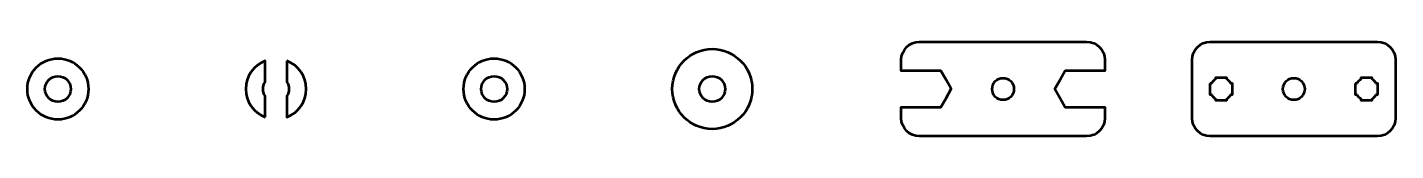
# Model space of a CAD drawing. Header units: centimetres. Extents: x -11.3 to 26.3, y -16.1 to -13.6.
import ezdxf

# ---------------------------------------------------------------- set-up
doc = ezdxf.new("R2010")
doc.units = ezdxf.units.CM
doc.header["$MEASUREMENT"] = 0
doc.layers.add('Layer 1', color=7, linetype='Continuous')

msp = doc.modelspace()

# ---------------------------------------------------------------- linework, layer by layer
at = {"layer": 'Layer 1', "lineweight": 53}
for centre, major_axis in [((7.5, -14.85), (0, 1.1)), ((-10.5, -14.85), (0, 0.84)), ((1.5, -14.85), (0, 0.84)), ((-10.5, -14.85), (0, 0.355)), ((1.5, -14.85), (0, 0.355)), ((7.5, -14.85), (0, 0.355)), ((15.5, -14.85), (0, 0.3)), ((23.5, -14.85), (0, 0.3))]:
    msp.add_ellipse(centre, major_axis=major_axis, ratio=1, dxfattribs=at)
at = {"layer": 'Layer 1', "color": 250, "lineweight": 53}
for points, knots in [([(18.3, -14.05), (18.3, -13.77391), (18.07609, -13.55), (17.8, -13.55), (17.8, -13.55), (17.8, -13.55), (13.2, -13.55), (13.2, -13.55), (13.2, -13.55), (12.92391, -13.55), (12.7, -13.77391), (12.7, -14.05), (12.7, -14.05), (12.7, -14.05), (12.7, -14.34997), (12.7, -14.34997), (12.7, -14.34997), (12.7, -14.34997), (13.49998, -14.34997), (13.49998, -14.34997), (13.49998, -14.34997), (13.49998, -14.34997), (13.78865, -14.34997), (13.78865, -14.34997), (13.78865, -14.34997), (13.78865, -14.34997), (13.93298, -14.59996), (13.93298, -14.59996), (13.93298, -14.59996), (13.93298, -14.59996), (14.07732, -14.84997), (14.07732, -14.84997), (14.07732, -14.84997), (14.07732, -14.84997), (13.93298, -15.09996), (13.93298, -15.09996), (13.93298, -15.09996), (13.93298, -15.09996), (13.78865, -15.34996), (13.78865, -15.34996), (13.78865, -15.34996), (13.78865, -15.34996), (13.49998, -15.34995), (13.49998, -15.34995), (13.49998, -15.34995), (13.49998, -15.34995), (12.7, -15.34995), (12.7, -15.34995), (12.7, -15.34995), (12.7, -15.34995), (12.7, -15.65), (12.7, -15.65), (12.7, -15.65), (12.7, -15.92609), (12.92391, -16.15), (13.2, -16.15), (13.2, -16.15), (17.2666, -16.15), (15.91635, -16.15), (17.8, -16.15), (17.8, -16.15), (18.07609, -16.15), (18.3, -15.92609), (18.3, -15.65), (18.3, -15.65), (18.3, -15.65), (18.3, -15.34996), (18.3, -15.34996), (18.3, -15.34996), (18.3, -15.34996), (17.49998, -15.34996), (17.49998, -15.34996), (17.49998, -15.34996), (17.49998, -15.34996), (17.2113, -15.34996), (17.2113, -15.34996), (17.2113, -15.34996), (17.2113, -15.34996), (17.06696, -15.09996), (17.06696, -15.09996), (17.06696, -15.09996), (17.06696, -15.09996), (16.92263, -14.84996), (16.92263, -14.84996), (16.92263, -14.84996), (16.92263, -14.84996), (17.06696, -14.59996), (17.06696, -14.59996), (17.06696, -14.59996), (17.06696, -14.59996), (17.2113, -14.34996), (17.2113, -14.34996), (17.2113, -14.34996), (17.2113, -14.34996), (17.49998, -14.34996), (17.49998, -14.34996), (17.49998, -14.34996), (17.49998, -14.34996), (18.3, -14.34996), (18.3, -14.34996), (18.3, -14.34996), (18.3, -14.34996), (18.3, -14.05), (18.3, -14.05)], [0, 0, 0, 0, 0.03846154, 0.03846154, 0.03846154, 0.03846154, 0.07692308, 0.07692308, 0.07692308, 0.07692308, 0.11538462, 0.11538462, 0.11538462, 0.11538462, 0.15384615, 0.15384615, 0.15384615, 0.15384615, 0.19230769, 0.19230769, 0.19230769, 0.19230769, 0.23076923, 0.23076923, 0.23076923, 0.23076923, 0.26923077, 0.26923077, 0.26923077, 0.26923077, 0.30769231, 0.30769231, 0.30769231, 0.30769231, 0.34615385, 0.34615385, 0.34615385, 0.34615385, 0.38461538, 0.38461538, 0.38461538, 0.38461538, 0.42307692, 0.42307692, 0.42307692, 0.42307692, 0.46153846, 0.46153846, 0.46153846, 0.46153846, 0.5, 0.5, 0.5, 0.5, 0.53846154, 0.53846154, 0.53846154, 0.53846154, 0.57692308, 0.57692308, 0.57692308, 0.57692308, 0.61538462, 0.61538462, 0.61538462, 0.61538462, 0.65384615, 0.65384615, 0.65384615, 0.65384615, 0.69230769, 0.69230769, 0.69230769, 0.69230769, 0.73076923, 0.73076923, 0.73076923, 0.73076923, 0.76923077, 0.76923077, 0.76923077, 0.76923077, 0.80769231, 0.80769231, 0.80769231, 0.80769231, 0.84615385, 0.84615385, 0.84615385, 0.84615385, 0.88461538, 0.88461538, 0.88461538, 0.88461538, 0.92307692, 0.92307692, 0.92307692, 0.92307692, 0.96153846, 0.96153846, 0.96153846, 0.96153846, 1, 1, 1, 1]), ([(26.3, -14.05), (26.3, -13.77391), (26.07609, -13.55), (25.8, -13.55), (25.8, -13.55), (25.8, -13.55), (21.2, -13.55), (21.2, -13.55), (21.2, -13.55), (20.92391, -13.55), (20.7, -13.77391), (20.7, -14.05), (20.7, -14.05), (20.7, -14.05), (20.7, -15.65), (20.7, -15.65), (20.7, -15.65), (20.7, -15.92609), (20.92391, -16.15), (21.2, -16.15), (21.2, -16.15), (25.2666, -16.15), (23.91635, -16.15), (25.8, -16.15), (25.8, -16.15), (26.07609, -16.15), (26.3, -15.92609), (26.3, -15.65), (26.3, -15.65), (26.3, -15.65), (26.3, -14.05), (26.3, -14.05)], [0, 0, 0, 0, 0.125, 0.125, 0.125, 0.125, 0.25, 0.25, 0.25, 0.25, 0.375, 0.375, 0.375, 0.375, 0.5, 0.5, 0.5, 0.5, 0.625, 0.625, 0.625, 0.625, 0.75, 0.75, 0.75, 0.75, 0.875, 0.875, 0.875, 0.875, 1, 1, 1, 1])]:
    msp.add_open_spline(points, degree=3, knots=knots, dxfattribs=at)
at = {"layer": 'Layer 1', "lineweight": 53}
for points, knots in [([(-4.8, -15.62406), (-5.11008, -15.50376), (-5.33, -15.20253), (-5.33, -14.85), (-5.33, -14.85), (-5.33, -14.49747), (-5.11008, -14.19624), (-4.8, -14.07594), (-4.8, -14.07594), (-4.8, -14.07594), (-4.8, -14.66016), (-4.8, -14.66016), (-4.8, -14.66016), (-4.83482, -14.71507), (-4.855, -14.78018), (-4.855, -14.85), (-4.855, -14.85), (-4.855, -14.91982), (-4.83482, -14.98493), (-4.8, -15.03984), (-4.8, -15.03984), (-4.8, -15.03984), (-4.8, -15.62406), (-4.8, -15.62406)], [0, 0, 0, 0, 0.16666667, 0.16666667, 0.16666667, 0.16666667, 0.33333333, 0.33333333, 0.33333333, 0.33333333, 0.5, 0.5, 0.5, 0.5, 0.66666667, 0.66666667, 0.66666667, 0.66666667, 0.83333333, 0.83333333, 0.83333333, 0.83333333, 1, 1, 1, 1]), ([(-4.2, -14.07594), (-3.88992, -14.19624), (-3.67, -14.49747), (-3.67, -14.85), (-3.67, -14.85), (-3.67, -15.20253), (-3.88992, -15.50376), (-4.2, -15.62406), (-4.2, -15.62406), (-4.2, -15.62406), (-4.2, -15.03984), (-4.2, -15.03984), (-4.2, -15.03984), (-4.16518, -14.98493), (-4.145, -14.91982), (-4.145, -14.85), (-4.145, -14.85), (-4.145, -14.78018), (-4.16518, -14.71507), (-4.2, -14.66016), (-4.2, -14.66016), (-4.2, -14.66016), (-4.2, -14.07594), (-4.2, -14.07594)], [0, 0, 0, 0, 0.16666667, 0.16666667, 0.16666667, 0.16666667, 0.33333333, 0.33333333, 0.33333333, 0.33333333, 0.5, 0.5, 0.5, 0.5, 0.66666667, 0.66666667, 0.66666667, 0.66666667, 0.83333333, 0.83333333, 0.83333333, 0.83333333, 1, 1, 1, 1]), ([(21.19003, -14.69495), (21.19003, -14.69495), (21.23157, -14.69495), (21.23157, -14.69495), (21.23157, -14.69495), (21.25877, -14.64792), (21.29799, -14.60873), (21.34501, -14.58153), (21.34501, -14.58153), (21.34501, -14.58153), (21.34501, -14.53997), (21.34501, -14.53997), (21.34501, -14.53997), (21.34501, -14.53997), (21.65498, -14.53997), (21.65498, -14.53997), (21.65498, -14.53997), (21.65498, -14.53997), (21.65498, -14.5815), (21.65498, -14.5815), (21.65498, -14.5815), (21.70203, -14.6087), (21.74128, -14.64791), (21.76851, -14.69495), (21.76851, -14.69495), (21.76851, -14.69495), (21.80997, -14.69495), (21.80997, -14.69495), (21.80997, -14.69495), (21.80997, -14.69495), (21.80997, -14.84521), (21.80997, -14.84521), (21.80997, -14.84521), (21.80997, -14.84521), (21.81003, -14.85001), (21.81003, -14.85001), (21.81003, -14.85001), (21.81003, -14.85001), (21.80997, -14.85481), (21.80997, -14.85481), (21.80997, -14.85481), (21.80997, -14.85481), (21.80997, -15.00492), (21.80997, -15.00492), (21.80997, -15.00492), (21.80997, -15.00492), (21.76857, -15.00492), (21.76857, -15.00492), (21.76857, -15.00492), (21.74134, -15.05201), (21.70208, -15.09128), (21.65498, -15.11852), (21.65498, -15.11852), (21.65498, -15.11852), (21.65498, -15.15991), (21.65498, -15.15991), (21.65498, -15.15991), (21.65498, -15.15991), (21.50694, -15.15991), (21.50694, -15.15991), (21.50694, -15.15991), (21.50694, -15.15991), (21.50005, -15.15999), (21.50005, -15.15999), (21.50005, -15.15999), (21.50005, -15.15999), (21.49315, -15.15991), (21.49315, -15.15991), (21.49315, -15.15991), (21.49315, -15.15991), (21.34501, -15.15991), (21.34501, -15.15991), (21.34501, -15.15991), (21.34501, -15.15991), (21.34501, -15.11847), (21.34501, -15.11847), (21.34501, -15.11847), (21.29796, -15.09124), (21.25872, -15.05199), (21.23151, -15.00492), (21.23151, -15.00492), (21.23151, -15.00492), (21.19003, -15.00492), (21.19003, -15.00492), (21.19003, -15.00492), (21.19003, -15.00492), (21.19003, -14.69495), (21.19003, -14.69495)], [0, 0, 0, 0, 0.04545455, 0.04545455, 0.04545455, 0.04545455, 0.09090909, 0.09090909, 0.09090909, 0.09090909, 0.13636364, 0.13636364, 0.13636364, 0.13636364, 0.18181818, 0.18181818, 0.18181818, 0.18181818, 0.22727273, 0.22727273, 0.22727273, 0.22727273, 0.27272727, 0.27272727, 0.27272727, 0.27272727, 0.31818182, 0.31818182, 0.31818182, 0.31818182, 0.36363636, 0.36363636, 0.36363636, 0.36363636, 0.40909091, 0.40909091, 0.40909091, 0.40909091, 0.45454545, 0.45454545, 0.45454545, 0.45454545, 0.5, 0.5, 0.5, 0.5, 0.54545455, 0.54545455, 0.54545455, 0.54545455, 0.59090909, 0.59090909, 0.59090909, 0.59090909, 0.63636364, 0.63636364, 0.63636364, 0.63636364, 0.68181818, 0.68181818, 0.68181818, 0.68181818, 0.72727273, 0.72727273, 0.72727273, 0.72727273, 0.77272727, 0.77272727, 0.77272727, 0.77272727, 0.81818182, 0.81818182, 0.81818182, 0.81818182, 0.86363636, 0.86363636, 0.86363636, 0.86363636, 0.90909091, 0.90909091, 0.90909091, 0.90909091, 0.95454545, 0.95454545, 0.95454545, 0.95454545, 1, 1, 1, 1]), ([(25.19003, -14.69495), (25.19003, -14.69495), (25.23157, -14.69495), (25.23157, -14.69495), (25.23157, -14.69495), (25.25877, -14.64792), (25.29799, -14.60873), (25.34501, -14.58153), (25.34501, -14.58153), (25.34501, -14.58153), (25.34501, -14.53997), (25.34501, -14.53997), (25.34501, -14.53997), (25.34501, -14.53997), (25.65498, -14.53997), (25.65498, -14.53997), (25.65498, -14.53997), (25.65498, -14.53997), (25.65498, -14.5815), (25.65498, -14.5815), (25.65498, -14.5815), (25.70203, -14.6087), (25.74128, -14.64791), (25.76851, -14.69495), (25.76851, -14.69495), (25.76851, -14.69495), (25.80997, -14.69495), (25.80997, -14.69495), (25.80997, -14.69495), (25.80997, -14.69495), (25.80997, -14.84521), (25.80997, -14.84521), (25.80997, -14.84521), (25.80997, -14.84521), (25.81003, -14.85001), (25.81003, -14.85001), (25.81003, -14.85001), (25.81003, -14.85001), (25.80997, -14.85481), (25.80997, -14.85481), (25.80997, -14.85481), (25.80997, -14.85481), (25.80997, -15.00492), (25.80997, -15.00492), (25.80997, -15.00492), (25.80997, -15.00492), (25.76857, -15.00492), (25.76857, -15.00492), (25.76857, -15.00492), (25.74134, -15.05201), (25.70208, -15.09128), (25.65498, -15.11852), (25.65498, -15.11852), (25.65498, -15.11852), (25.65498, -15.15991), (25.65498, -15.15991), (25.65498, -15.15991), (25.65498, -15.15991), (25.50694, -15.15991), (25.50694, -15.15991), (25.50694, -15.15991), (25.50694, -15.15991), (25.50005, -15.15999), (25.50005, -15.15999), (25.50005, -15.15999), (25.50005, -15.15999), (25.49315, -15.15991), (25.49315, -15.15991), (25.49315, -15.15991), (25.49315, -15.15991), (25.34501, -15.15991), (25.34501, -15.15991), (25.34501, -15.15991), (25.34501, -15.15991), (25.34501, -15.11847), (25.34501, -15.11847), (25.34501, -15.11847), (25.29796, -15.09124), (25.25872, -15.05199), (25.23151, -15.00492), (25.23151, -15.00492), (25.23151, -15.00492), (25.19003, -15.00492), (25.19003, -15.00492), (25.19003, -15.00492), (25.19003, -15.00492), (25.19003, -14.69495), (25.19003, -14.69495)], [0, 0, 0, 0, 0.04545455, 0.04545455, 0.04545455, 0.04545455, 0.09090909, 0.09090909, 0.09090909, 0.09090909, 0.13636364, 0.13636364, 0.13636364, 0.13636364, 0.18181818, 0.18181818, 0.18181818, 0.18181818, 0.22727273, 0.22727273, 0.22727273, 0.22727273, 0.27272727, 0.27272727, 0.27272727, 0.27272727, 0.31818182, 0.31818182, 0.31818182, 0.31818182, 0.36363636, 0.36363636, 0.36363636, 0.36363636, 0.40909091, 0.40909091, 0.40909091, 0.40909091, 0.45454545, 0.45454545, 0.45454545, 0.45454545, 0.5, 0.5, 0.5, 0.5, 0.54545455, 0.54545455, 0.54545455, 0.54545455, 0.59090909, 0.59090909, 0.59090909, 0.59090909, 0.63636364, 0.63636364, 0.63636364, 0.63636364, 0.68181818, 0.68181818, 0.68181818, 0.68181818, 0.72727273, 0.72727273, 0.72727273, 0.72727273, 0.77272727, 0.77272727, 0.77272727, 0.77272727, 0.81818182, 0.81818182, 0.81818182, 0.81818182, 0.86363636, 0.86363636, 0.86363636, 0.86363636, 0.90909091, 0.90909091, 0.90909091, 0.90909091, 0.95454545, 0.95454545, 0.95454545, 0.95454545, 1, 1, 1, 1])]:
    msp.add_open_spline(points, degree=3, knots=knots, dxfattribs=at)

doc.saveas('drawing.dxf')
